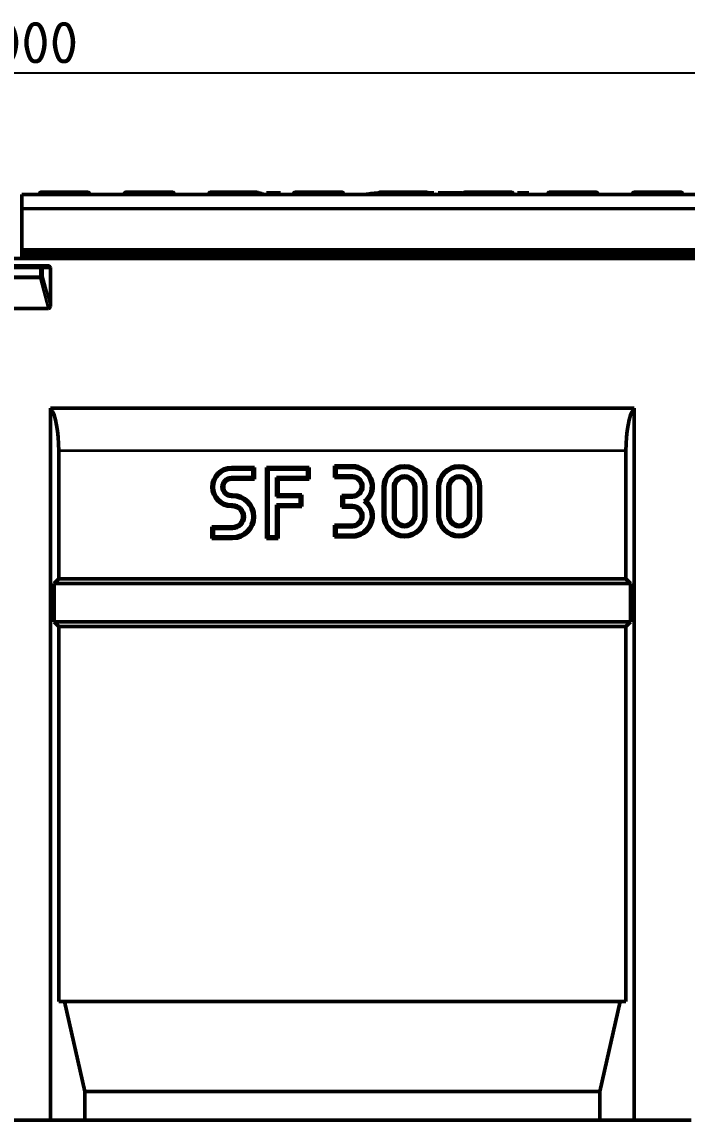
# Model space of a CAD drawing. Header units: millimetres. Extents: x 0 to 4362, y -130 to 2100.
# Drawn here: x 2312.5 to 2592.8, y 1105.8 to 1568.5 of the extents above; entities that cross this region are included whole.
import ezdxf

# ---------------------------------------------------------------- set-up
doc = ezdxf.new("R2010")
doc.units = ezdxf.units.MM
doc.header["$LTSCALE"] = 5
for name, color, linetype, lineweight in [('Bemaßung (ISO)', 7, 'Continuous', 25), ('Sichtbar (ISO)', 7, 'Continuous', 50), ('Sichtbar schmal (ISO)', 7, 'Continuous', 35)]:
    doc.layers.add(name, color=color, linetype=linetype, lineweight=lineweight)
doc.styles.add('TXT 3_5', font='isocpeur.ttf')
doc.dimstyles.new('Anrin Standard (DIN)', dxfattribs={"dimscale": 5, "dimtxt": 3.5, "dimasz": 2.5, "dimexe": 2, "dimexo": 0, "dimgap": 0.8, "dimtad": 1, "dimrnd": 1e-08, "dimtxsty": 'TXT 3_5', "dimcen": 0.09, "dimdle": 10, "dimclrd": 256, "dimclre": 256, "dimclrt": 256, "dimadec": 0, "dimazin": 2, "dimtfac": 0.714286, "dimtmove": 0, "dimatfit": 3, "dimfxl": 1, "dimtolj": 1, "dimlwd": -1, "dimlwe": -1, "dimarcsym": 0})

# ---------------------------------------------------------------- blocks, each defined once
blk = doc.blocks.new('*D36')
at = {"layer": 'Bemaßung (ISO)', "transparency": 16777216}
for p, q in [((1812.52, 1449.52), (1812.52, 1557.05)), ((2812.52, 1449.52), (2812.52, 1557.05)), ((1825.02, 1547.05), (2800.02, 1547.05))]:
    blk.add_line(p, q, dxfattribs=at)
for points in [[(1825.02, 1549.13), (1825.02, 1544.96), (1812.52, 1547.05)], [(2800.02, 1549.13), (2800.02, 1544.96), (2812.52, 1547.05)]]:
    blk.add_solid(points, dxfattribs=at)
at = {"layer": 'Defpoints', "color": 0, "transparency": 16777216}
for p in [(2812.52, 1547.05), (1812.52, 1449.52), (2812.52, 1449.52)]:
    blk.add_point(p, dxfattribs=at)
at = {"layer": 'Bemaßung (ISO)', "transparency": 16777216, "insert": (2291.47, 1568.55), "char_height": 17.5, "attachment_point": 1, "style": 'TXT 3_5'}
blk.add_mtext('\\A1;1000', dxfattribs=at)

msp = doc.modelspace()

# ---------------------------------------------------------------- linework, layer by layer
at = {"layer": 'Sichtbar (ISO)'}
for p, q in [((2312.521, 1495.829), (2312.521, 1489.906)), ((2312.521, 1495.829), (2812.521, 1495.829)), ((2319.744, 1495.916), (2319.736, 1495.829)), ((2320.74, 1496.829), (2334.354, 1496.829)), ((2339.072, 1496.829), (2334.354, 1496.829)), ((2339.072, 1496.829), (2339.112, 1496.829)), ((2339.112, 1496.829), (2340.017, 1496.829)), ((2341.013, 1495.916), (2341.021, 1495.829)), ((2355.458, 1495.916), (2355.45, 1495.829)), ((2356.454, 1496.829), (2370.799, 1496.829)), ((2370.799, 1496.829), (2374.826, 1496.829)), ((2374.826, 1496.829), (2375.731, 1496.829)), ((2376.728, 1495.916), (2376.735, 1495.829)), ((2391.172, 1495.916), (2391.165, 1495.829)), ((2392.168, 1496.829), (2406.514, 1496.829)), ((2392.609, 1496.097), (2392.585, 1495.829)), ((2398.434, 1496.097), (2398.457, 1495.829)), ((2400.276, 1496.097), (2400.252, 1495.829)), ((2406.1, 1496.097), (2406.124, 1495.829)), ((2406.514, 1496.829), (2410.54, 1496.829)), ((2407.942, 1496.097), (2407.919, 1495.829)), ((2410.54, 1496.829), (2411.446, 1496.829)), ((2413.767, 1496.097), (2413.791, 1495.829)), ((2415.548, 1495.829), (2415.609, 1496.504)), ((2421.434, 1496.504), (2415.609, 1496.504)), ((2421.494, 1495.829), (2421.434, 1496.504)), ((2426.887, 1495.916), (2426.879, 1495.829)), ((2427.883, 1496.829), (2428.042, 1496.829)), ((2442.5, 1496.829), (2428.042, 1496.829)), ((2442.5, 1496.829), (2446.254, 1496.829)), ((2443.514, 1495.939), (2443.527, 1495.829)), ((2446.254, 1496.829), (2447.16, 1496.829)), ((2448.156, 1495.916), (2448.164, 1495.829)), ((2462.601, 1495.916), (2462.593, 1495.829)), ((2463.597, 1496.829), (2464.979, 1496.829)), ((2481.032, 1496.829), (2464.979, 1496.829)), ((2481.032, 1496.829), (2481.969, 1496.829)), ((2481.969, 1496.829), (2482.874, 1496.829)), ((2482.036, 1495.929), (2482.046, 1495.829)), ((2483.612, 1496.504), (2486.101, 1496.504)), ((2483.87, 1495.916), (2483.878, 1495.829)), ((2486.161, 1495.829), (2486.101, 1496.504)), ((2486.101, 1496.504), (2486.101, 1495.829)), ((2487.882, 1495.829), (2487.942, 1496.504)), ((2487.942, 1495.829), (2487.942, 1496.504)), ((2487.942, 1496.504), (2495.855, 1496.504)), ((2492.767, 1495.891), (2492.767, 1496.198)), ((2492.794, 1495.891), (2492.767, 1496.198)), ((2492.767, 1496.198), (2495.355, 1496.198)), ((2495.355, 1495.891), (2492.767, 1495.891)), ((2498.315, 1495.916), (2498.308, 1495.829)), ((2499.311, 1496.829), (2503.195, 1496.829)), ((2518.255, 1496.829), (2503.195, 1496.829)), ((2518.255, 1496.829), (2518.589, 1496.829)), ((2519.253, 1495.921), (2519.262, 1495.829)), ((2519.57, 1496.02), (2520.922, 1495.829)), ((2519.585, 1495.916), (2519.592, 1495.829)), ((2521.215, 1495.829), (2521.276, 1496.504)), ((2521.276, 1495.829), (2521.276, 1496.504)), ((2521.276, 1496.504), (2526.101, 1496.504)), ((2526.161, 1495.829), (2526.101, 1496.504)), ((2526.101, 1496.504), (2526.101, 1495.829)), ((2534.029, 1495.916), (2534.022, 1495.829)), ((2535.026, 1496.829), (2539.792, 1496.829)), ((2554.162, 1496.829), (2539.792, 1496.829)), ((2554.162, 1496.829), (2554.303, 1496.829)), ((2555.299, 1495.916), (2555.307, 1495.829)), ((2569.744, 1495.916), (2569.736, 1495.829)), ((2570.74, 1496.829), (2584.354, 1496.829)), ((2580.261, 1495.916), (2580.259, 1495.829)), ((2589.072, 1496.829), (2584.354, 1496.829)), ((2589.072, 1496.829), (2589.112, 1496.829)), ((2589.112, 1496.829), (2590.017, 1496.829)), ((2591.013, 1495.916), (2591.021, 1495.829)), ((2312.521, 1489.748), (2312.521, 1489.906)), ((2312.521, 1489.748), (2312.521, 1472.829)), ((2312.521, 1472.829), (2312.521, 1471.829)), ((2312.521, 1471.329), (2312.521, 1471.829)), ((2812.521, 1471.829), (2312.521, 1471.829)), ((2812.521, 1468.829), (1812.521, 1468.829)), ((2312.521, 1471.329), (2312.521, 1470.036)), ((2312.521, 1469.683), (2312.521, 1470.036)), ((2312.521, 1469.683), (2312.521, 1468.829)), ((2301.557, 1465.829), (2323.486, 1465.829)), ((2324.521, 1464.829), (2324.521, 1448.984)), ((2323.676, 1447.829), (2301.367, 1447.829)), ((2570.521, 1405.829), (2324.521, 1405.829)), ((2324.521, 1105.829), (2324.521, 1405.829)), ((2324.521, 1405.829), (2324.655, 1405.648)), ((2570.388, 1405.648), (2570.521, 1405.829)), ((2570.521, 1105.829), (2570.521, 1405.829)), ((2328.005, 1387.794), (2328.005, 1333.829)), ((2567.038, 1333.829), (2567.038, 1387.794)), ((2400.771, 1380.829), (2410.521, 1380.829)), ((2400.771, 1380.101), (2409.793, 1380.101)), ((2410.521, 1380.829), (2409.793, 1380.101)), ((2409.793, 1380.101), (2409.793, 1376.557)), ((2410.521, 1380.829), (2410.521, 1375.829)), ((2415.521, 1380.829), (2433.521, 1380.829)), ((2415.521, 1380.829), (2416.249, 1380.101)), ((2415.521, 1350.829), (2415.521, 1380.829)), ((2416.249, 1380.101), (2432.793, 1380.101)), ((2416.249, 1351.557), (2416.249, 1380.101)), ((2433.521, 1380.829), (2432.793, 1380.101)), ((2432.793, 1380.101), (2432.793, 1376.557)), ((2433.521, 1380.829), (2433.521, 1375.829)), ((2444.249, 1381.557), (2444.977, 1380.829)), ((2444.249, 1376.557), (2444.249, 1381.557)), ((2444.249, 1381.557), (2451.749, 1381.557)), ((2444.977, 1377.285), (2444.977, 1380.829)), ((2444.977, 1380.829), (2451.749, 1380.829)), ((2409.793, 1376.557), (2400.771, 1376.557)), ((2410.521, 1375.829), (2400.771, 1375.829)), ((2410.521, 1375.829), (2409.793, 1376.557)), ((2432.793, 1376.557), (2419.793, 1376.557)), ((2420.521, 1375.829), (2419.793, 1376.557)), ((2419.793, 1376.557), (2419.793, 1368.601)), ((2433.521, 1375.829), (2420.521, 1375.829)), ((2420.521, 1375.829), (2420.521, 1369.329)), ((2433.521, 1375.829), (2432.793, 1376.557)), ((2444.249, 1376.557), (2444.977, 1377.285)), ((2451.749, 1376.557), (2444.249, 1376.557)), ((2451.749, 1377.285), (2444.977, 1377.285)), ((2464.749, 1360.557), (2464.749, 1372.557)), ((2465.477, 1360.557), (2465.477, 1372.557)), ((2469.021, 1360.557), (2469.021, 1372.557)), ((2469.749, 1372.557), (2469.749, 1360.557)), ((2477.749, 1360.557), (2477.749, 1372.557)), ((2478.477, 1372.557), (2478.477, 1360.557)), ((2482.021, 1372.557), (2482.021, 1360.557)), ((2482.749, 1372.557), (2482.749, 1360.557)), ((2487.749, 1360.557), (2487.749, 1372.557)), ((2488.477, 1360.557), (2488.477, 1372.557)), ((2492.021, 1360.557), (2492.021, 1372.557)), ((2492.749, 1372.557), (2492.749, 1360.557)), ((2500.749, 1360.557), (2500.749, 1372.557)), ((2501.477, 1372.557), (2501.477, 1360.557)), ((2505.021, 1372.557), (2505.021, 1360.557)), ((2505.749, 1372.557), (2505.749, 1360.557)), ((2400.771, 1369.329), (2401.271, 1369.329)), ((2400.771, 1368.601), (2401.271, 1368.601)), ((2401.271, 1365.057), (2400.771, 1365.057)), ((2420.521, 1369.329), (2419.793, 1368.601)), ((2419.793, 1368.601), (2429.793, 1368.601)), ((2429.793, 1365.057), (2419.793, 1365.057)), ((2420.521, 1364.329), (2419.793, 1365.057)), ((2419.793, 1365.057), (2419.793, 1351.557)), ((2420.521, 1369.329), (2430.521, 1369.329)), ((2430.521, 1369.329), (2429.793, 1368.601)), ((2429.793, 1368.601), (2429.793, 1365.057)), ((2430.521, 1364.329), (2429.793, 1365.057)), ((2430.521, 1369.329), (2430.521, 1364.329)), ((2447.249, 1369.057), (2447.977, 1368.329)), ((2447.249, 1364.057), (2447.249, 1369.057)), ((2447.249, 1369.057), (2451.749, 1369.057)), ((2447.977, 1364.785), (2447.977, 1368.329)), ((2447.977, 1368.329), (2451.749, 1368.329)), ((2457.873, 1366.557), (2456.778, 1366.557)), ((2401.271, 1364.329), (2400.771, 1364.329)), ((2430.521, 1364.329), (2420.521, 1364.329)), ((2420.521, 1364.329), (2420.521, 1350.829)), ((2447.249, 1364.057), (2447.977, 1364.785)), ((2451.749, 1364.057), (2447.249, 1364.057)), ((2451.749, 1364.785), (2447.977, 1364.785)), ((2392.521, 1355.829), (2401.271, 1355.829)), ((2392.521, 1355.829), (2393.249, 1355.101)), ((2392.521, 1350.829), (2392.521, 1355.829)), ((2444.249, 1356.557), (2444.977, 1355.829)), ((2444.249, 1351.557), (2444.249, 1356.557)), ((2444.249, 1356.557), (2451.749, 1356.557)), ((2444.977, 1352.285), (2444.977, 1355.829)), ((2444.977, 1355.829), (2451.749, 1355.829)), ((2392.521, 1350.829), (2393.249, 1351.557)), ((2393.249, 1355.101), (2401.271, 1355.101)), ((2393.249, 1351.557), (2393.249, 1355.101)), ((2401.271, 1351.557), (2393.249, 1351.557)), ((2415.521, 1350.829), (2416.249, 1351.557)), ((2419.793, 1351.557), (2416.249, 1351.557)), ((2420.521, 1350.829), (2419.793, 1351.557)), ((2444.249, 1351.557), (2444.977, 1352.285)), ((2451.749, 1351.557), (2444.249, 1351.557)), ((2451.749, 1352.285), (2444.977, 1352.285)), ((2401.271, 1350.829), (2392.521, 1350.829)), ((2420.521, 1350.829), (2415.521, 1350.829)), ((2328.005, 1333.829), (2326.129, 1331.953)), ((2567.038, 1333.829), (2328.005, 1333.829)), ((2568.914, 1331.953), (2567.038, 1333.829)), ((2568.914, 1331.953), (2326.129, 1331.953)), ((2326.129, 1331.953), (2326.129, 1315.705)), ((2568.914, 1315.705), (2568.914, 1331.953)), ((2568.914, 1315.705), (2326.129, 1315.705)), ((2326.129, 1315.705), (2328.005, 1313.829)), ((2567.038, 1313.829), (2568.914, 1315.705)), ((2567.038, 1313.829), (2328.005, 1313.829)), ((2328.005, 1313.829), (2328.005, 1155.829)), ((2567.038, 1155.829), (2567.038, 1313.829)), ((2567.038, 1155.829), (2328.005, 1155.829)), ((2330.447, 1155.829), (2338.991, 1117.829)), ((2556.052, 1117.829), (2564.596, 1155.829)), ((2556.052, 1117.829), (2338.991, 1117.829)), ((2338.991, 1117.829), (2338.991, 1105.829)), ((2556.052, 1105.829), (2556.052, 1117.829)), ((2300.521, 1105.829), (2324.521, 1105.829)), ((2324.521, 1105.829), (2338.991, 1105.829)), ((2556.052, 1105.829), (2338.991, 1105.829)), ((2556.052, 1105.829), (2570.521, 1105.829)), ((2570.521, 1105.829), (2594.521, 1105.829))]:
    msp.add_line(p, q, dxfattribs=at)
for centre, radius, start, end in [((2320.74, 1495.829), 1, 90, 175), ((2340.017, 1495.829), 1, 5, 90), ((2356.454, 1495.829), 1, 90, 175), ((2375.731, 1495.829), 1, 5, 90), ((2392.168, 1495.829), 1, 90, 175), ((2411.446, 1495.829), 1, 38.76809, 90), ((2427.883, 1495.829), 1, 90, 175), ((2447.16, 1495.829), 1, 5, 90), ((2463.597, 1495.829), 1, 90, 175), ((2482.874, 1495.829), 1, 5, 90), ((2499.311, 1495.829), 1, 90, 175), ((2518.589, 1495.829), 1, 5, 90), ((2535.026, 1495.829), 1, 90, 175), ((2554.303, 1495.829), 1, 5, 90), ((2570.74, 1495.829), 1, 90, 175), ((2590.017, 1495.829), 1, 5, 90), ((2400.771, 1372.579), 8.25, 90, 270), ((2400.771, 1372.579), 7.522, 90, 270), ((2451.749, 1372.807), 8.75, 314.41531, 90), ((2451.749, 1372.807), 8.022, 308.8216, 90), ((2473.749, 1372.557), 9, 0, 180), ((2473.749, 1372.557), 8.272, 0, 180), ((2496.749, 1372.557), 9, 0, 180), ((2496.749, 1372.557), 8.272, 0, 180), ((2400.771, 1372.579), 3.978, 90, 270), ((2400.771, 1372.579), 3.25, 90, 270), ((2451.749, 1372.807), 4.478, 270, 90), ((2451.749, 1372.807), 3.75, 270, 90), ((2473.749, 1372.557), 4.728, 0, 180), ((2473.749, 1372.557), 4, 0, 180), ((2496.749, 1372.557), 4.728, 0, 180), ((2496.749, 1372.557), 4, 0, 180), ((2401.271, 1360.079), 9.25, 270, 90), ((2401.271, 1360.079), 8.522, 270, 90), ((2401.271, 1360.079), 4.978, 270, 90), ((2451.749, 1360.307), 8.022, 270, 51.1784), ((2451.749, 1360.307), 8.75, 270, 45.58469), ((2401.271, 1360.079), 4.25, 270, 90), ((2451.749, 1360.307), 4.478, 270, 90), ((2451.749, 1360.307), 3.75, 270, 90), ((2473.749, 1360.557), 9, 180, 0), ((2473.749, 1360.557), 8.272, 180, 0), ((2473.749, 1360.557), 4.728, 180, 0), ((2473.749, 1360.557), 4, 180, 0), ((2496.749, 1360.557), 9, 180, 0), ((2496.749, 1360.557), 8.272, 180, 0), ((2496.749, 1360.557), 4.728, 180, 0), ((2496.749, 1360.557), 4, 180, 0)]:
    msp.add_arc(centre, radius, start, end, dxfattribs=at)
for centre, major_axis, ratio, start_param, end_param in [((2395.521, 1496.092), (2.913, 0), 0.1414214, 0.0124987, 3.1290939), ((2403.188, 1496.092), (2.913, 0), 0.1414214, 0.0124987, 3.1290939), ((2410.855, 1496.092), (2.913, 0), 0.1414214, 0.0124987, 3.1290939), ((2465.112, 1495.237), (8.958, 0), 0.1414214, 1.8291978, 2.6551896), ((2466.188, 1495.388), (6.064, 0), 0.1414214, 2.1978427, 2.601373), ((-4653.913, 826.744), (7240.273, -25.634), 0.996193, 0.0964517, 0.0964645), ((2323.486, 1464.829), (1.035, 0), 0.9659258, 0, 1.5707963), ((2323.486, 1449.243), (0.373, -1.39), 0.6947466, 6.0991353, 7.4858816), ((2322.914, 1387.794), (0, 19), 0.2679492, 4.712389, 5.9341195), ((2572.129, 1387.794), (0, -19), 0.2679492, 3.4906585, 4.712389)]:
    msp.add_ellipse(centre, major_axis=major_axis, ratio=ratio, start_param=start_param, end_param=end_param, dxfattribs=at)
for points, knots in [([(2442.5, 1496.829), (2442.591, 1496.829), (2442.683, 1496.817), (2442.861, 1496.768), (2442.947, 1496.732), (2443.11, 1496.635), (2443.187, 1496.574), (2443.322, 1496.428), (2443.381, 1496.343), (2443.47, 1496.153), (2443.501, 1496.047), (2443.514, 1495.939)], [0, 0, 0, 0, 0.006204724, 0.006204724, 0.012409448, 0.012409448, 0.018614172, 0.018614172, 0.024818895, 0.024818895, 0.031023619, 0.031023619, 0.031023619, 0.031023619]), ([(2481.032, 1496.829), (2481.128, 1496.829), (2481.225, 1496.815), (2481.409, 1496.761), (2481.497, 1496.721), (2481.661, 1496.616), (2481.735, 1496.552), (2481.864, 1496.402), (2481.918, 1496.316), (2481.998, 1496.131), (2482.025, 1496.03), (2482.036, 1495.929)], [0, 0, 0, 0, 0.006026336, 0.006026336, 0.012052671, 0.012052671, 0.018079007, 0.018079007, 0.024105343, 0.024105343, 0.030131679, 0.030131679, 0.030131679, 0.030131679]), ([(2495.355, 1496.198), (2496.018, 1496.198), (2497.006, 1496.175), (2497.782, 1496.11), (2497.942, 1496.067), (2497.942, 1496.011), (2497.765, 1495.98), (2497, 1495.915), (2496.184, 1495.891), (2495.355, 1495.891)], [-1.5707963, -1.5707963, -1.5707963, -1.5707963, -0.7853982, -0.3926991, 0, 0, 0.5890486, 0.5890486, 1.5707963, 1.5707963, 1.5707963, 1.5707963]), ([(2495.855, 1496.504), (2496.499, 1496.504), (2497.143, 1496.497), (2498.027, 1496.481), (2498.288, 1496.474), (2498.541, 1496.467)], [-1.57079633, -1.57079633, -1.57079633, -1.57079633, -1.2929744, -1.2929744, -1.17420326, -1.17420326, -1.17420326, -1.17420326]), ([(2518.255, 1496.829), (2518.353, 1496.829), (2518.453, 1496.814), (2518.641, 1496.757), (2518.73, 1496.715), (2518.894, 1496.605), (2518.968, 1496.539), (2519.093, 1496.386), (2519.144, 1496.301), (2519.22, 1496.118), (2519.244, 1496.019), (2519.253, 1495.921)], [0, 0, 0, 0, 0.005931609, 0.005931609, 0.011863218, 0.011863218, 0.017794827, 0.017794827, 0.023726436, 0.023726436, 0.029658045, 0.029658045, 0.029658045, 0.029658045]), ([(2554.162, 1496.829), (2554.26, 1496.829), (2554.36, 1496.814), (2554.549, 1496.757), (2554.638, 1496.714), (2554.802, 1496.604), (2554.875, 1496.537), (2555, 1496.385), (2555.051, 1496.299), (2555.126, 1496.117), (2555.15, 1496.019), (2555.159, 1495.921)], [0, 0, 0, 0, 0.005929545, 0.005929545, 0.011859089, 0.011859089, 0.017788634, 0.017788634, 0.023718178, 0.023718178, 0.029647723, 0.029647723, 0.029647723, 0.029647723]), ([(2580.074, 1496.544), (2580.054, 1496.569), (2580.023, 1496.584), (2579.938, 1496.593), (2579.883, 1496.587), (2579.762, 1496.552), (2579.698, 1496.525), (2579.57, 1496.446), (2579.509, 1496.395), (2579.4, 1496.266), (2579.356, 1496.19), (2579.304, 1496.045), (2579.291, 1495.981), (2579.286, 1495.916)], [-0.15784707, -0.15784707, -0.15784707, -0.15784707, -0.13228046, -0.13228046, -0.10522407, -0.10522407, -0.0800695, -0.0800695, -0.05484178, -0.05484178, -0.0283495, -0.0283495, -0.00874675, -0.00874675, -0.00874675, -0.00874675]), ([(2580.074, 1496.544), (2580.11, 1496.497), (2580.144, 1496.442), (2580.206, 1496.303), (2580.239, 1496.201), (2580.258, 1496.038), (2580.261, 1495.991), (2580.261, 1495.939), (2580.261, 1495.928), (2580.261, 1495.916)], [1.43728889, 1.43728889, 1.43728889, 1.43728889, 1.48245626, 1.48245626, 1.52768055, 1.52768055, 1.54063042, 1.54063042, 1.54381696, 1.54381696, 1.54381696, 1.54381696])]:
    msp.add_open_spline(points, degree=3, knots=knots, dxfattribs=at)
msp.add_open_spline([(2579.286, 1495.916), (2579.284, 1495.887), (2579.282, 1495.858), (2579.279, 1495.829)], degree=3, dxfattribs=at)
at = {"layer": 'Sichtbar schmal (ISO)'}
for p, q in [((2333.483, 1495.916), (2319.744, 1495.916)), ((2333.483, 1495.916), (2333.477, 1495.829)), ((2334.102, 1495.829), (2334.106, 1495.888)), ((2334.354, 1496.829), (2334.354, 1496.071)), ((2334.354, 1496.071), (2339.072, 1496.071)), ((2339.072, 1496.829), (2339.072, 1496.071)), ((2340.093, 1495.916), (2340.05, 1495.916)), ((2341.013, 1495.916), (2340.093, 1495.916)), ((2340.101, 1495.829), (2340.093, 1495.916)), ((2370.034, 1495.916), (2355.458, 1495.916)), ((2370.028, 1495.829), (2370.034, 1495.916)), ((2375.808, 1495.916), (2370.034, 1495.916)), ((2376.728, 1495.916), (2375.808, 1495.916)), ((2375.815, 1495.829), (2375.808, 1495.916)), ((2392.593, 1495.916), (2391.172, 1495.916)), ((2400.26, 1495.916), (2398.45, 1495.916)), ((2407.926, 1495.916), (2406.116, 1495.916)), ((2427.048, 1495.916), (2426.887, 1495.916)), ((2428.042, 1496.071), (2428.042, 1496.829)), ((2428.042, 1496.071), (2442.5, 1496.071)), ((2442.5, 1496.829), (2442.5, 1496.071)), ((2447.236, 1495.916), (2443.517, 1495.916)), ((2448.156, 1495.916), (2447.236, 1495.916)), ((2447.244, 1495.829), (2447.236, 1495.916)), ((2463.998, 1495.916), (2462.601, 1495.916)), ((2464.979, 1496.071), (2464.979, 1496.829)), ((2464.979, 1496.071), (2481.032, 1496.071)), ((2481.032, 1496.071), (2481.032, 1496.829)), ((2482.95, 1495.916), (2482.037, 1495.916)), ((2483.87, 1495.916), (2482.95, 1495.916)), ((2482.958, 1495.829), (2482.95, 1495.916)), ((2495.355, 1495.891), (2495.355, 1496.198)), ((2502.239, 1495.916), (2498.315, 1495.916)), ((2502.982, 1495.829), (2502.986, 1495.888)), ((2503.195, 1496.071), (2503.195, 1496.829)), ((2503.195, 1496.071), (2518.255, 1496.071)), ((2518.255, 1496.071), (2518.255, 1496.829)), ((2519.585, 1495.916), (2519.254, 1495.916)), ((2538.847, 1495.916), (2534.029, 1495.916)), ((2539.792, 1496.829), (2539.792, 1496.099)), ((2539.792, 1496.099), (2554.162, 1496.099)), ((2554.162, 1496.829), (2554.162, 1496.099)), ((2555.299, 1495.916), (2555.16, 1495.916)), ((2579.286, 1495.916), (2569.744, 1495.916)), ((2580.045, 1495.829), (2580.074, 1496.544)), ((2583.483, 1495.916), (2580.261, 1495.916)), ((2583.483, 1495.916), (2583.477, 1495.829)), ((2584.102, 1495.829), (2584.106, 1495.888)), ((2584.354, 1496.071), (2584.354, 1496.829)), ((2584.354, 1496.071), (2589.072, 1496.071)), ((2589.072, 1496.829), (2589.072, 1496.071)), ((2590.093, 1495.916), (2590.05, 1495.916)), ((2590.101, 1495.829), (2590.093, 1495.916)), ((2591.013, 1495.916), (2590.093, 1495.916)), ((2812.521, 1489.906), (2312.521, 1489.906)), ((2312.521, 1489.748), (2812.521, 1489.748)), ((2312.521, 1472.829), (2812.521, 1472.829)), ((2312.521, 1471.329), (2812.521, 1471.329)), ((2812.521, 1470.036), (2312.521, 1470.036)), ((2312.521, 1469.683), (2812.521, 1469.683)), ((2320.271, 1464.829), (2304.772, 1464.829)), ((2320.271, 1464.829), (2320.271, 1465.829)), ((2321.237, 1464.829), (2320.271, 1464.829)), ((2320.271, 1461.243), (2320.271, 1464.829)), ((2324.521, 1464.829), (2321.237, 1464.829)), ((2321.237, 1464.829), (2321.237, 1461.243)), ((2304.772, 1461.243), (2320.271, 1461.243)), ((2320.271, 1460.536), (2304.772, 1460.536)), ((2320.271, 1461.243), (2321.237, 1461.243)), ((2320.271, 1460.536), (2320.271, 1461.243)), ((2323.676, 1447.829), (2320.271, 1460.536)), ((2321.237, 1461.243), (2324.521, 1448.984)), ((2570.388, 1405.648), (2324.655, 1405.648)), ((2567.038, 1387.794), (2328.005, 1387.794)), ((2400.771, 1380.829), (2400.771, 1380.101)), ((2451.749, 1381.557), (2451.749, 1380.829)), ((2400.771, 1375.829), (2400.771, 1376.557)), ((2451.749, 1376.557), (2451.749, 1377.285)), ((2464.749, 1372.557), (2465.477, 1372.557)), ((2469.749, 1372.557), (2469.021, 1372.557)), ((2477.749, 1372.557), (2478.477, 1372.557)), ((2482.749, 1372.557), (2482.021, 1372.557)), ((2487.749, 1372.557), (2488.477, 1372.557)), ((2492.749, 1372.557), (2492.021, 1372.557)), ((2500.749, 1372.557), (2501.477, 1372.557)), ((2505.749, 1372.557), (2505.021, 1372.557)), ((2400.771, 1369.329), (2400.771, 1368.601)), ((2400.771, 1364.329), (2400.771, 1365.057)), ((2401.271, 1369.329), (2401.271, 1368.601)), ((2401.271, 1364.329), (2401.271, 1365.057)), ((2451.749, 1369.057), (2451.749, 1368.329)), ((2451.749, 1364.057), (2451.749, 1364.785)), ((2464.749, 1360.557), (2465.477, 1360.557)), ((2469.749, 1360.557), (2469.021, 1360.557)), ((2477.749, 1360.557), (2478.477, 1360.557)), ((2482.749, 1360.557), (2482.021, 1360.557)), ((2487.749, 1360.557), (2488.477, 1360.557)), ((2492.749, 1360.557), (2492.021, 1360.557)), ((2500.749, 1360.557), (2501.477, 1360.557)), ((2505.749, 1360.557), (2505.021, 1360.557)), ((2401.271, 1355.829), (2401.271, 1355.101)), ((2451.749, 1356.557), (2451.749, 1355.829)), ((2401.271, 1350.829), (2401.271, 1351.557)), ((2451.749, 1351.557), (2451.749, 1352.285))]:
    msp.add_line(p, q, dxfattribs=at)
for centre, major_axis, ratio, start_param, end_param in [((2334.106, 1495.846), (-0.798, 0.056), 0.0522081, 4.7160493, 5.6112883), ((2339.112, 1495.829), (0, 1), 0.9853638, 4.7996554, 6.2831853), ((2339.275, 1495.846), (0.798, 0.062), 0.0521805, 0.2362622, 1.5667601), ((2370.799, 1495.829), (0, 1), 0.7681177, 0, 1.4835299), ((2374.826, 1495.829), (0, 1), 0.9853638, 4.7996554, 6.2831853), ((2406.514, 1495.829), (0, 1), 0.7681177, 0, 1.117271), ((2410.54, 1495.829), (0, 1), 0.9853638, 5.4471318, 6.2831853), ((2427.843, 1495.846), (-0.797, 0.067), 0.052153, 4.7167674, 6.2117303), ((2442.719, 1495.846), (0.795, 0.092), 0.051988, 0, 1.5647633), ((2446.254, 1495.829), (0, 1), 0.9853638, 4.7996554, 6.2831853), ((2464.777, 1495.846), (-0.798, 0.062), 0.0521769, 4.7164712, 6.0724659), ((2481.24, 1495.846), (0.796, 0.082), 0.0520603, 0, 1.5654247), ((2481.969, 1495.829), (0, 1), 0.9853638, 4.7996554, 6.2831853), ((2502.986, 1495.846), (-0.798, 0.059), 0.0521941, 4.7162447, 5.9288865), ((2518.457, 1495.846), (0.797, 0.074), 0.0521098, 0, 1.5659296), ((2539.583, 1495.846), (-0.799, 0.047), 0.0870088, 4.7174678, 5.8891336), ((2554.363, 1495.846), (0.797, 0.075), 0.0867796, 0, 1.5626772), ((2584.106, 1495.846), (0.798, -0.056), 0.0522081, 1.5744567, 2.4696957), ((2589.112, 1495.829), (0, 1), 0.9853638, 4.7996554, 6.2831853), ((2589.275, 1495.846), (0.798, 0.062), 0.0521805, 0.2362622, 1.5667601), ((2320.271, 1464.829), (0, 1), 0.9659258, 4.712389, 6.2831853), ((2320.271, 1461.243), (0.966, 0.259), 0.6947466, 4.5283389, 5.9150852)]:
    msp.add_ellipse(centre, major_axis=major_axis, ratio=ratio, start_param=start_param, end_param=end_param, dxfattribs=at)
for points, knots in [([(2334.354, 1496.829), (2334.217, 1496.829), (2334.077, 1496.792), (2333.834, 1496.648), (2333.725, 1496.547), (2333.588, 1496.326), (2333.545, 1496.229), (2333.5, 1496.056), (2333.488, 1495.986), (2333.483, 1495.916)], [-0.033578333, -0.033578333, -0.033578333, -0.033578333, -0.021658024, -0.021658024, -0.010912958, -0.010912958, -0.004197292, -0.004197292, 0, 0, 0, 0]), ([(2334.106, 1495.888), (2334.107, 1495.902), (2334.11, 1495.916), (2334.122, 1495.951), (2334.134, 1495.97), (2334.173, 1496.014), (2334.203, 1496.035), (2334.273, 1496.064), (2334.314, 1496.071), (2334.354, 1496.071)], [0, 0, 0, 0, 0.004197292, 0.004197292, 0.010912958, 0.010912958, 0.021658024, 0.021658024, 0.033578333, 0.033578333, 0.033578333, 0.033578333]), ([(2340.05, 1495.916), (2340.035, 1496.092), (2339.973, 1496.265), (2339.78, 1496.54), (2339.659, 1496.646), (2339.436, 1496.763), (2339.344, 1496.795), (2339.191, 1496.824), (2339.131, 1496.829), (2339.072, 1496.829)], [-0.029870318, -0.029870318, -0.029870318, -0.029870318, -0.019266355, -0.019266355, -0.009707854, -0.009707854, -0.00373379, -0.00373379, 0, 0, 0, 0]), ([(2339.072, 1496.071), (2339.084, 1496.071), (2339.097, 1496.07), (2339.129, 1496.064), (2339.148, 1496.058), (2339.195, 1496.034), (2339.22, 1496.013), (2339.259, 1495.958), (2339.272, 1495.924), (2339.275, 1495.888)], [0, 0, 0, 0, 0.00373379, 0.00373379, 0.009707854, 0.009707854, 0.019266355, 0.019266355, 0.029870318, 0.029870318, 0.029870318, 0.029870318]), ([(2428.042, 1496.829), (2427.98, 1496.829), (2427.919, 1496.823), (2427.761, 1496.794), (2427.667, 1496.761), (2427.439, 1496.642), (2427.317, 1496.535), (2427.125, 1496.261), (2427.063, 1496.09), (2427.048, 1495.916)], [-0.029520919, -0.029520919, -0.029520919, -0.029520919, -0.025830804, -0.025830804, -0.01992662, -0.01992662, -0.010479926, -0.010479926, 0, 0, 0, 0]), ([(2427.843, 1495.888), (2427.846, 1495.923), (2427.858, 1495.957), (2427.896, 1496.012), (2427.921, 1496.033), (2427.966, 1496.057), (2427.985, 1496.064), (2428.017, 1496.07), (2428.029, 1496.071), (2428.042, 1496.071)], [0, 0, 0, 0, 0.010479926, 0.010479926, 0.01992662, 0.01992662, 0.025830804, 0.025830804, 0.029520919, 0.029520919, 0.029520919, 0.029520919]), ([(2442.5, 1496.071), (2442.513, 1496.071), (2442.526, 1496.07), (2442.559, 1496.064), (2442.579, 1496.058), (2442.628, 1496.035), (2442.656, 1496.015), (2442.7, 1495.96), (2442.715, 1495.925), (2442.719, 1495.888)], [0, 0, 0, 0, 0.003877952, 0.003877952, 0.010082676, 0.010082676, 0.020010234, 0.020010234, 0.031023619, 0.031023619, 0.031023619, 0.031023619]), ([(2464.979, 1496.829), (2464.919, 1496.829), (2464.859, 1496.824), (2464.704, 1496.794), (2464.612, 1496.762), (2464.388, 1496.645), (2464.267, 1496.538), (2464.075, 1496.264), (2464.013, 1496.092), (2463.998, 1495.916)], [-0.02976125, -0.02976125, -0.02976125, -0.02976125, -0.026041093, -0.026041093, -0.020088843, -0.020088843, -0.010565244, -0.010565244, 0, 0, 0, 0]), ([(2464.777, 1495.888), (2464.78, 1495.923), (2464.793, 1495.958), (2464.832, 1496.013), (2464.857, 1496.034), (2464.903, 1496.058), (2464.922, 1496.064), (2464.954, 1496.07), (2464.967, 1496.071), (2464.979, 1496.071)], [0, 0, 0, 0, 0.010565244, 0.010565244, 0.020088843, 0.020088843, 0.026041093, 0.026041093, 0.02976125, 0.02976125, 0.02976125, 0.02976125]), ([(2481.032, 1496.071), (2481.05, 1496.071), (2481.068, 1496.069), (2481.104, 1496.059), (2481.123, 1496.052), (2481.151, 1496.035), (2481.162, 1496.027), (2481.176, 1496.015), (2481.181, 1496.011), (2481.192, 1495.999), (2481.198, 1495.991), (2481.214, 1495.97), (2481.221, 1495.955), (2481.234, 1495.924), (2481.238, 1495.906), (2481.24, 1495.888)], [0, 0, 0, 0, 0.005273044, 0.005273044, 0.011299379, 0.011299379, 0.015065839, 0.015065839, 0.016949069, 0.016949069, 0.019962237, 0.019962237, 0.024783306, 0.024783306, 0.030131679, 0.030131679, 0.030131679, 0.030131679]), ([(2503.195, 1496.829), (2503.138, 1496.829), (2503.081, 1496.824), (2502.932, 1496.796), (2502.844, 1496.765), (2502.627, 1496.651), (2502.507, 1496.546), (2502.317, 1496.271), (2502.254, 1496.095), (2502.239, 1495.916)], [-0.030368305, -0.030368305, -0.030368305, -0.030368305, -0.026572267, -0.026572267, -0.020498606, -0.020498606, -0.010780748, -0.010780748, 0, 0, 0, 0]), ([(2502.986, 1495.888), (2502.989, 1495.924), (2503.002, 1495.959), (2503.044, 1496.014), (2503.07, 1496.035), (2503.118, 1496.058), (2503.137, 1496.064), (2503.17, 1496.07), (2503.183, 1496.071), (2503.195, 1496.071)], [0, 0, 0, 0, 0.010780748, 0.010780748, 0.020498606, 0.020498606, 0.026572267, 0.026572267, 0.030368305, 0.030368305, 0.030368305, 0.030368305]), ([(2518.255, 1496.071), (2518.273, 1496.071), (2518.29, 1496.069), (2518.326, 1496.059), (2518.345, 1496.051), (2518.372, 1496.034), (2518.382, 1496.027), (2518.396, 1496.014), (2518.4, 1496.01), (2518.411, 1495.998), (2518.417, 1495.99), (2518.432, 1495.969), (2518.439, 1495.955), (2518.451, 1495.923), (2518.455, 1495.906), (2518.457, 1495.888)], [0, 0, 0, 0, 0.005190158, 0.005190158, 0.011121767, 0.011121767, 0.014829023, 0.014829023, 0.016682651, 0.016682651, 0.019648455, 0.019648455, 0.024393742, 0.024393742, 0.029658045, 0.029658045, 0.029658045, 0.029658045]), ([(2539.792, 1496.829), (2539.633, 1496.829), (2539.471, 1496.787), (2539.198, 1496.626), (2539.083, 1496.516), (2538.946, 1496.296), (2538.905, 1496.203), (2538.863, 1496.043), (2538.852, 1495.979), (2538.847, 1495.916)], [-0.030492332, -0.030492332, -0.030492332, -0.030492332, -0.019667554, -0.019667554, -0.009910008, -0.009910008, -0.003811542, -0.003811542, 0, 0, 0, 0]), ([(2539.583, 1495.916), (2539.584, 1495.929), (2539.586, 1495.942), (2539.595, 1495.974), (2539.603, 1495.992), (2539.633, 1496.036), (2539.658, 1496.058), (2539.72, 1496.09), (2539.756, 1496.099), (2539.792, 1496.099)], [0, 0, 0, 0, 0.003811542, 0.003811542, 0.009910008, 0.009910008, 0.019667554, 0.019667554, 0.030492332, 0.030492332, 0.030492332, 0.030492332]), ([(2554.162, 1496.099), (2554.174, 1496.099), (2554.187, 1496.098), (2554.218, 1496.092), (2554.237, 1496.085), (2554.283, 1496.061), (2554.308, 1496.04), (2554.347, 1495.985), (2554.359, 1495.951), (2554.363, 1495.916)], [0, 0, 0, 0, 0.003705965, 0.003705965, 0.00963551, 0.00963551, 0.019122781, 0.019122781, 0.029647723, 0.029647723, 0.029647723, 0.029647723]), ([(2584.354, 1496.829), (2584.306, 1496.829), (2584.257, 1496.825), (2584.132, 1496.801), (2584.055, 1496.774), (2583.865, 1496.673), (2583.753, 1496.577), (2583.567, 1496.305), (2583.497, 1496.114), (2583.483, 1495.916)], [-0.033575733, -0.033575733, -0.033575733, -0.033575733, -0.029378766, -0.029378766, -0.02266362, -0.02266362, -0.011919385, -0.011919385, 0, 0, 0, 0]), ([(2584.106, 1495.888), (2584.109, 1495.928), (2584.128, 1495.966), (2584.181, 1496.02), (2584.212, 1496.04), (2584.267, 1496.06), (2584.289, 1496.065), (2584.326, 1496.07), (2584.34, 1496.071), (2584.354, 1496.071)], [0, 0, 0, 0, 0.011919385, 0.011919385, 0.02266362, 0.02266362, 0.029378766, 0.029378766, 0.033575733, 0.033575733, 0.033575733, 0.033575733]), ([(2590.05, 1495.916), (2590.035, 1496.092), (2589.973, 1496.265), (2589.78, 1496.54), (2589.659, 1496.646), (2589.436, 1496.763), (2589.344, 1496.795), (2589.191, 1496.824), (2589.131, 1496.829), (2589.072, 1496.829)], [-0.029870318, -0.029870318, -0.029870318, -0.029870318, -0.019266355, -0.019266355, -0.009707854, -0.009707854, -0.00373379, -0.00373379, 0, 0, 0, 0]), ([(2589.072, 1496.071), (2589.084, 1496.071), (2589.097, 1496.07), (2589.129, 1496.064), (2589.148, 1496.058), (2589.195, 1496.034), (2589.22, 1496.013), (2589.259, 1495.958), (2589.272, 1495.924), (2589.275, 1495.888)], [0, 0, 0, 0, 0.00373379, 0.00373379, 0.009707854, 0.009707854, 0.019266355, 0.019266355, 0.029870318, 0.029870318, 0.029870318, 0.029870318])]:
    msp.add_open_spline(points, degree=3, knots=knots, dxfattribs=at)
for points in [[(2339.275, 1495.888), (2339.276, 1495.869), (2339.278, 1495.849), (2339.279, 1495.829)], [(2340.056, 1495.829), (2340.054, 1495.858), (2340.052, 1495.887), (2340.05, 1495.916)], [(2427.048, 1495.916), (2427.045, 1495.887), (2427.043, 1495.858), (2427.04, 1495.829)], [(2427.838, 1495.829), (2427.839, 1495.849), (2427.841, 1495.869), (2427.843, 1495.888)], [(2442.719, 1495.888), (2442.722, 1495.869), (2442.724, 1495.849), (2442.726, 1495.829)], [(2463.998, 1495.916), (2463.996, 1495.887), (2463.994, 1495.858), (2463.991, 1495.829)], [(2464.773, 1495.829), (2464.774, 1495.849), (2464.776, 1495.869), (2464.777, 1495.888)], [(2481.24, 1495.888), (2481.242, 1495.869), (2481.244, 1495.849), (2481.246, 1495.829)], [(2502.239, 1495.916), (2502.237, 1495.887), (2502.235, 1495.858), (2502.233, 1495.829)], [(2518.457, 1495.888), (2518.458, 1495.869), (2518.46, 1495.849), (2518.462, 1495.829)], [(2538.847, 1495.916), (2538.845, 1495.887), (2538.844, 1495.858), (2538.842, 1495.829)], [(2539.578, 1495.829), (2539.58, 1495.858), (2539.581, 1495.887), (2539.583, 1495.916)], [(2554.363, 1495.916), (2554.365, 1495.887), (2554.368, 1495.858), (2554.371, 1495.829)], [(2589.275, 1495.888), (2589.276, 1495.869), (2589.278, 1495.849), (2589.279, 1495.829)], [(2590.056, 1495.829), (2590.054, 1495.858), (2590.052, 1495.887), (2590.05, 1495.916)]]:
    msp.add_open_spline(points, degree=3, dxfattribs=at)

# ---------------------------------------------------------------- dimensions: what is measured, and where the dimension line sits
at = {"layer": 'Bemaßung (ISO)'}
dim = msp.add_linear_dim(base=(2812.521, 1547.047), p1=(1812.521, 1449.518), p2=(2812.521, 1449.518), dimstyle='Anrin Standard (DIN)', override={"dimgap": 0.8, "dimdec": 2, "dimtol": 0, "dimlim": 0, "dimtp": 0, "dimtm": 0, "dimtdec": 2, "dimtofl": 0, "dimatfit": 1}, dxfattribs=at)
dim.commit()
dim.dimension.update_dxf_attribs({"geometry": '*D36', "text_midpoint": (2312.471, 1547.047), "dimtype": 160})

doc.saveas('drawing.dxf')
